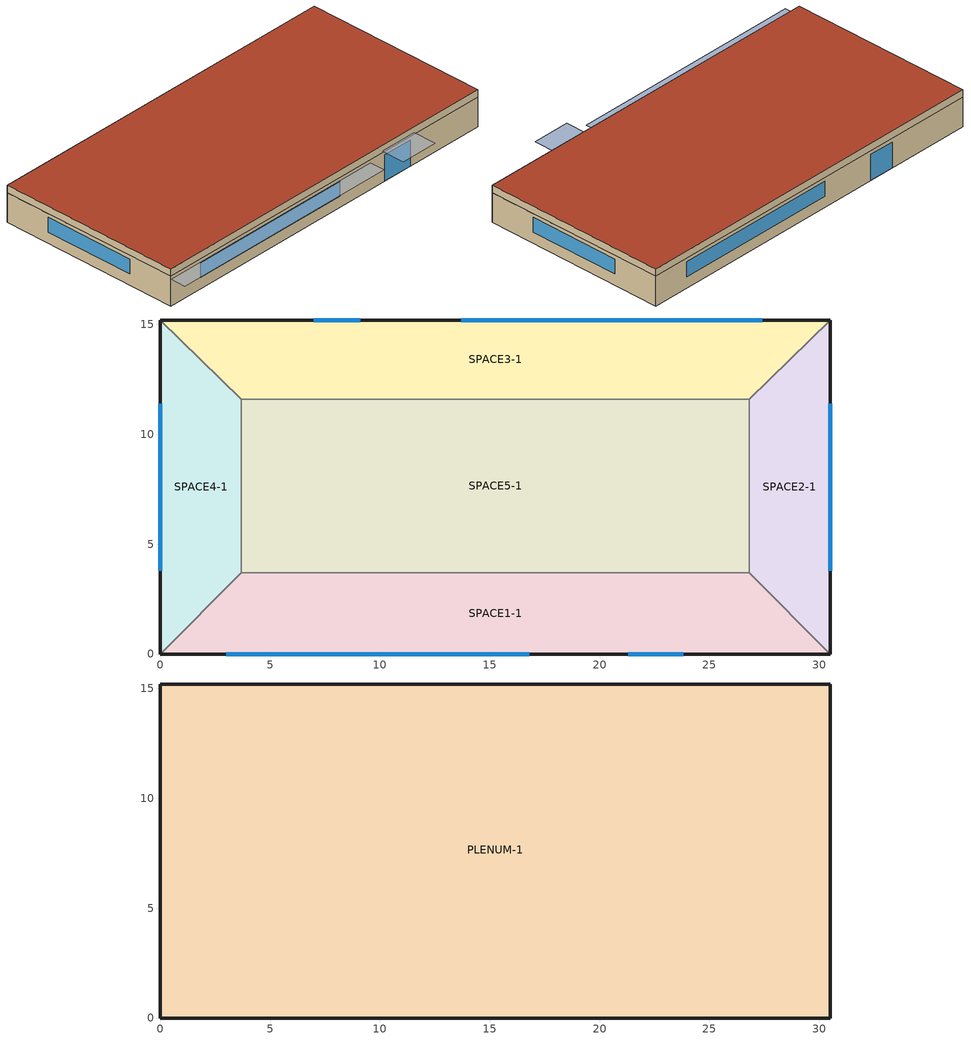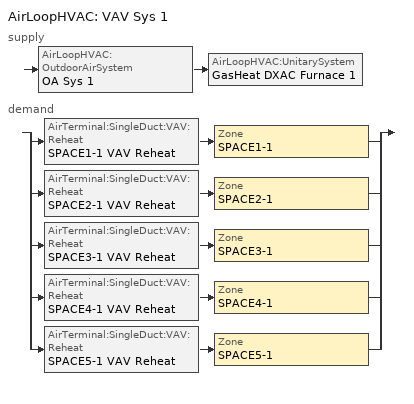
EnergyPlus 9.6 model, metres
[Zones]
SPACE1-1
 floor ground (FLOOR-SLAB-1): 26.8,3.7 30.5,0 0,0 3.7,3.7 z0
 wall outside (WALL-1): 0,0 30.5,0 z0:2.4
 wall to SPACE2-1 (INT-WALL-1): 30.5,0 26.8,3.7 z0:2.4
 wall to SPACE4-1 (INT-WALL-1): 3.7,3.7 0,0 z0:2.4
 wall to SPACE5-1 (INT-WALL-1): 26.8,3.7 3.7,3.7 z0:2.4
 window (Dbl Clr 3mm/13mm Air): 3,0 16.8,0 z0.9:2.1
 window (Sgl Grey 3mm): 21.3,0 23.8,0 z0:2.1
SPACE2-1
 floor ground (FLOOR-SLAB-1): 26.8,11.6 30.5,15.2 30.5,0 26.8,3.7 z0
 wall outside (WALL-1): 30.5,0 30.5,15.2 z0:2.4
 wall to SPACE3-1 (INT-WALL-1): 30.5,15.2 26.8,11.6 z0:2.4
 wall to SPACE5-1 (INT-WALL-1): 26.8,11.6 26.8,3.7 z0:2.4
 window (Dbl Clr 3mm/13mm Air): 30.5,3.8 30.5,11.4 z0.9:2.1
SPACE3-1
 floor ground (FLOOR-SLAB-1): 26.8,11.6 3.7,11.6 0,15.2 30.5,15.2 z0
 wall outside (WALL-1): 30.5,15.2 0,15.2 z0:2.4
 wall to SPACE4-1 (INT-WALL-1): 0,15.2 3.7,11.6 z0:2.4
 wall to SPACE5-1 (INT-WALL-1): 3.7,11.6 26.8,11.6 z0:2.4
 window (Dbl Clr 3mm/13mm Air): 27.4,15.2 13.7,15.2 z0.9:2.1
 window (Sgl Grey 3mm): 9.1,15.2 7,15.2 z0:2.1
SPACE4-1
 floor ground (FLOOR-SLAB-1): 3.7,3.7 0,0 0,15.2 3.7,11.6 z0
 wall outside (WALL-1): 0,15.2 0,0 z0:2.4
 wall to SPACE5-1 (INT-WALL-1): 3.7,3.7 3.7,11.6 z0:2.4
 window (Dbl Clr 3mm/13mm Air): 0,11.4 0,3.8 z0.9:2.1
SPACE5-1
 floor ground (FLOOR-SLAB-1): 26.8,11.6 26.8,3.7 3.7,3.7 3.7,11.6 z0
PLENUM-1
 floor to SPACE1-1 (CLNG-1): 26.8,3.7 30.5,0 0,0 3.7,3.7 z2.4
 floor to SPACE2-1 (CLNG-1): 26.8,11.6 30.5,15.2 30.5,0 26.8,3.7 z2.4
 floor to SPACE3-1 (CLNG-1): 26.8,11.6 3.7,11.6 0,15.2 30.5,15.2 z2.4
 floor to SPACE4-1 (CLNG-1): 3.7,3.7 0,0 0,15.2 3.7,11.6 z2.4
 floor to SPACE5-1 (CLNG-1): 26.8,11.6 26.8,3.7 3.7,3.7 3.7,11.6 z2.4
 wall outside (WALL-1): 0,0 30.5,0 30.5,15.2 0,15.2 0,0 z2.4:3
 roof outside (ROOF-1): 0,15.2 0,0 30.5,0 30.5,15.2 z3
shading: 0,-1.3 0,0 19.8,0 19.8,-1.3 z2.2; 21,-2 21,0 24.1,0 24.1,-2 z2.6
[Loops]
AirLoopHVAC 'VAV Sys 1'
 supply: AirLoopHVAC:OutdoorAirSystem 'OA Sys 1' > AirLoopHVAC:UnitarySystem 'GasHeat DXAC Furnace 1'
 demand: split
  | AirTerminal:SingleDuct:VAV:Reheat 'SPACE1-1 VAV Reheat' > Zone 'SPACE1-1'
  | AirTerminal:SingleDuct:VAV:Reheat 'SPACE2-1 VAV Reheat' > Zone 'SPACE2-1'
  | AirTerminal:SingleDuct:VAV:Reheat 'SPACE3-1 VAV Reheat' > Zone 'SPACE3-1'
  | AirTerminal:SingleDuct:VAV:Reheat 'SPACE4-1 VAV Reheat' > Zone 'SPACE4-1'
  | AirTerminal:SingleDuct:VAV:Reheat 'SPACE5-1 VAV Reheat' > Zone 'SPACE5-1'
[Building]
Building: North Axis {deg}=30; Terrain=City; Loads Convergence Tolerance Value {W}=0.04; Temperature Convergence Tolerance Value {deltaC}=0.4; Solar Distribution=FullExterior; Maximum Number of Warmup Days=25; Minimum Number of Warmup Days=6
[Site:Location]
CHICAGO_IL_USA TMY2-94846: Latitude {deg}=41.78; Longitude {deg}=-87.75; Time Zone {hr}=-6; Elevation {m}=190
[SizingPeriod:DesignDay] Humidity Condition Type=Wetbulb; Barometric Pressure {Pa}=99063; Rain Indicator=No; Snow Indicator=No; Daylight Saving Time Indicator=No; Solar Model Indicator=ASHRAEClearSky
Name | Month | Day of Month | Day Type | Maximum Dry-Bulb Temperature {C} | Daily Dry-Bulb Temperature Range {deltaC} | Wetbulb or DewPoint at Maximum Dry-Bulb {C} | Wind Speed {m/s} | Wind Direction {deg} | Sky Clearness
CHICAGO_IL_USA Annual Heating 99% Design Conditions DB | 1 | 8 | WinterDesignDay | -17.3 | 0 | -17.3 | 4.9 | 270 | 0
CHICAGO Ann Clg .4% Condns WB=>MDB | 7 | 21 | SummerDesignDay | 31.2 | 10.7 | 25.5 | 5.3 | 230 | 1
[Site:GroundTemperature:BuildingSurface]
20.03, 20.03, 20.13, 20.3, 20.43, 20.52, 20.62, 20.77, 20.78, 20.55, 20.44, 20.2
[Material] Thermal Absorptance=0.9
Name | Roughness | Thickness {m} | Conductivity {W/m-K} | Density {kg/m3} | Specific Heat {J/kg-K} | Solar Absorptance | Visible Absorptance
RG01 | Rough | 0.0127 | 1.442 | 881 | 1674 | 0.65 | 0.65
BR01 | VeryRough | 0.0095 | 0.162 | 1121 | 1464 | 0.7 | 0.7
IN46 | VeryRough | 0.0762 | 0.023 | 24 | 1590 | 0.5 | 0.5
WD01 | MediumSmooth | 0.0191 | 0.115 | 513 | 1381 | 0.78 | 0.78
PW03 | MediumSmooth | 0.0127 | 0.115 | 545 | 1213 | 0.78 | 0.78
IN02 | Rough | 0.0901 | 0.043 | 10 | 837 | 0.75 | 0.75
GP01 | MediumSmooth | 0.0127 | 0.16 | 801 | 837 | 0.75 | 0.75
GP02 | MediumSmooth | 0.0159 | 0.16 | 801 | 837 | 0.75 | 0.75
CC03 | MediumRough | 0.1016 | 1.31 | 2243 | 837 | 0.65 | 0.65
[Material:NoMass] Roughness=Rough
Name | Thermal Resistance {m2-K/W} | Thermal Absorptance | Solar Absorptance | Visible Absorptance
CP01 | 0.367 | 0.9 | 0.75 | 0.75
MAT-CLNG-1 | 0.652259 | 0.65 | 0.65 | 0.65
[Material:AirGap]
AL21: Thermal Resistance {m2-K/W}=0.157
[Construction]
ROOF-1: RG01, BR01, IN46, WD01
WALL-1: WD01, PW03, IN02, GP01
CLNG-1: MAT-CLNG-1
FLOOR-SLAB-1: CC03, CP01
INT-WALL-1: GP02, AL21, GP02
Dbl Clr 3mm/13mm Air: CLEAR 3MM, AIR 13MM, CLEAR 3MM
Sgl Grey 3mm: GREY 3MM
[WindowMaterial:Gas]
AIR 13MM: Gas Type=Air; Thickness {m}=0.0127
[WindowMaterial:Glazing] Optical Data Type=SpectralAverage; Thickness {m}=0.003; Infrared Transmittance at Normal Incidence=0; Front Side Infrared Hemispherical Emissivity=0.84; Back Side Infrared Hemispherical Emissivity=0.84; Conductivity {W/m-K}=0.9
Name | Solar Transmittance at Normal Incidence | Front Side Solar Reflectance at Normal Incidence | Back Side Solar Reflectance at Normal Incidence | Visible Transmittance at Normal Incidence | Front Side Visible Reflectance at Normal Incidence | Back Side Visible Reflectance at Normal Incidence
CLEAR 3MM | 0.837 | 0.075 | 0.075 | 0.898 | 0.081 | 0.081
GREY 3MM | 0.626 | 0.061 | 0.061 | 0.611 | 0.061 | 0.061
[Zone] Type=1; Multiplier=1
Name | Ceiling Height {m} | Volume {m3}
PLENUM-1 | 0.6096 | 283.2
SPACE1-1; SPACE3-1 | 2.4384 | 239.247
SPACE2-1; SPACE4-1 | 2.4384 | 103.311
SPACE5-1 | 2.4384 | 447.683
[ZoneInfiltration:DesignFlowRate] Schedule=INFIL-SCH; Design Flow Rate Calculation Method=flow/zone; Constant Term Coefficient=0; Temperature Term Coefficient=0; Velocity Term Coefficient=0.2237; Velocity Squared Term Coefficient=0
Name | Zone or ZoneList | Design Flow Rate {m3/s}
SPACE1-1 Infil 1 | SPACE1-1 | 0.0167
SPACE2-1 Infil 1 | SPACE2-1 | 0.00717
SPACE3-1 Infil 1 | SPACE3-1 | 0.0167
SPACE4-1 Infil 1 | SPACE4-1 | 0.00717
SPACE5-1 Infil 1 | SPACE5-1 | 0.031089
[People] Number of People Schedule=OCCUPY-1; Number of People Calculation Method=people; Fraction Radiant=0.3; Sensible Heat Fraction=AutoCalculate; Activity Level Schedule=ActSchd
Name | Zone or ZoneList | Number of People
SPACE1-1 People 1 | SPACE1-1 | 11
SPACE2-1 People 1 | SPACE2-1 | 5
SPACE3-1 People 1 | SPACE3-1 | 11
SPACE4-1 People 1 | SPACE4-1 | 5
SPACE5-1 People 1 | SPACE5-1 | 20
[Lights] Schedule=LIGHTS-1; Design Level Calculation Method=LightingLevel; Return Air Fraction=0.2; Fraction Radiant=0.59; Fraction Visible=0.2; Fraction Replaceable=0
Name | Zone or ZoneList | Lighting Level {W}
SPACE1-1 Lights 1 | SPACE1-1 | 1584
SPACE2-1 Lights 1 | SPACE2-1 | 684
SPACE3-1 Lights 1 | SPACE3-1 | 1584
SPACE4-1 Lights 1 | SPACE4-1 | 684
SPACE5-1 Lights 1 | SPACE5-1 | 2964
[ElectricEquipment] Schedule=EQUIP-1; Design Level Calculation Method=EquipmentLevel; Fraction Latent=0; Fraction Radiant=0.3; Fraction Lost=0
Name | Zone or ZoneList | Design Level {W}
SPACE1-1 ElecEq 1 | SPACE1-1 | 1056
SPACE2-1 ElecEq 1 | SPACE2-1 | 456
SPACE3-1 ElecEq 1 | SPACE3-1 | 1056
SPACE4-1 ElecEq 1 | SPACE4-1 | 456
SPACE5-1 ElecEq 1 | SPACE5-1 | 1976
[Sizing:Zone] Zone Cooling Design Supply Air Temperature Input Method=SupplyAirTemperature; Zone Cooling Design Supply Air Temperature {C}=16; Zone Heating Design Supply Air Temperature Input Method=SupplyAirTemperature; Zone Heating Design Supply Air Temperature {C}=50; Zone Cooling Design Supply Air Humidity Ratio {kgWater/kgDryAir}=0.009; Zone Heating Design Supply Air Humidity Ratio {kgWater/kgDryAir}=0.004; Design Specification Outdoor Air Object=ZoneMinOARequirements; Zone Heating Sizing Factor=0; Zone Cooling Sizing Factor=0; Cooling Design Air Flow Method=DesignDay; Cooling Design Air Flow Rate {m3/s}=0; Heating Design Air Flow Method=DesignDay; Heating Design Air Flow Rate {m3/s}=0; Account for Dedicated Outdoor Air System=No; Dedicated Outdoor Air System Control Strategy=NeutralSupplyAir; Dedicated Outdoor Air Low Setpoint Temperature for Design {C}=autosize; Dedicated Outdoor Air High Setpoint Temperature for Design {C}=autosize
SPACE1-1; SPACE2-1; SPACE3-1; SPACE4-1; SPACE5-1
[Sizing:System]
VAV Sys 1: Type of Load to Size On=sensible; Design Outdoor Air Flow Rate {m3/s}=autosize; Central Heating Maximum System Air Flow Ratio=0.3; Preheat Design Temperature {C}=7; Preheat Design Humidity Ratio {kgWater/kgDryAir}=0.008; Precool Design Temperature {C}=11; Precool Design Humidity Ratio {kgWater/kgDryAir}=0.008; Central Cooling Design Supply Air Temperature {C}=16; Central Heating Design Supply Air Temperature {C}=18; Type of Zone Sum to Use=noncoincident; 100% Outdoor Air in Cooling=no; 100% Outdoor Air in Heating=no; Central Cooling Design Supply Air Humidity Ratio {kgWater/kgDryAir}=0.009; Central Heating Design Supply Air Humidity Ratio {kgWater/kgDryAir}=0.009; Cooling Supply Air Flow Rate Method=DesignDay; Cooling Supply Air Flow Rate {m3/s}=0; Heating Supply Air Flow Rate Method=DesignDay; Heating Supply Air Flow Rate {m3/s}=0; Zone Maximum Outdoor Air Fraction=1; Cooling Design Capacity Method=CoolingDesignCapacity; Cooling Design Capacity {W}=autosize; Heating Design Capacity Method=HeatingDesignCapacity; Heating Design Capacity {W}=autosize; Central Cooling Capacity Control Method=VAV
[ZoneControl:Thermostat] Control Type Schedule=Zone Control Type Sched; Control 1=CoolingSetPoint; Control 2=HeatingSetpoint; Control 3=DualSetPoint
Name | Zone or ZoneList
SPACE1-1 Control | SPACE1-1
SPACE2-1 Control | SPACE2-1
SPACE3-1 Control | SPACE3-1
SPACE4-1 Control | SPACE4-1
SPACE5-1 Control | SPACE5-1
[ThermostatSetpoint:SingleHeating]
HeatingSetpoint: Setpoint Temperature Schedule=Htg-SetP-Sch
[ThermostatSetpoint:SingleCooling]
CoolingSetpoint: Setpoint Temperature Schedule=Clg-SetP-Sch
[ThermostatSetpoint:DualSetpoint]
DualSetPoint: Heating Setpoint Temperature Schedule=Htg-SetP-Sch; Cooling Setpoint Temperature Schedule=Clg-SetP-Sch
[Zone equipment]
SPACE1-1: SPACE1-1 VAV Reheat
SPACE2-1: SPACE2-1 VAV Reheat
SPACE3-1: SPACE3-1 VAV Reheat
SPACE4-1: SPACE4-1 VAV Reheat
SPACE5-1: SPACE5-1 VAV Reheat
[AirTerminal:SingleDuct:VAV:Reheat] Availability Schedule=ReheatCoilAvailSched; Maximum Air Flow Rate {m3/s}=autosize; Zone Minimum Air Flow Input Method=Constant; Constant Minimum Air Flow Fraction=0.1; Maximum Hot Water or Steam Flow Rate {m3/s}=0; Minimum Hot Water or Steam Flow Rate {m3/s}=0; Convergence Tolerance=0.001; Damper Heating Action=ReverseWithLimits; Maximum Flow per Zone Floor Area During Reheat {m3/s-m2}=0.002032; Design Specification Outdoor Air Object=ZoneMinOARequirements
Name | Reheat Coil | Maximum Flow Fraction During Reheat
SPACE1-1 VAV Reheat | SPACE1-1 Zone Coil | AutoCalculate
SPACE2-1 VAV Reheat | SPACE2-1 Zone Coil
SPACE3-1 VAV Reheat | SPACE3-1 Zone Coil
SPACE4-1 VAV Reheat | SPACE4-1 Zone Coil
SPACE5-1 VAV Reheat | SPACE5-1 Zone Coil
[DesignSpecification:OutdoorAir]
ZoneMinOARequirements: Outdoor Air Method=Sum; Outdoor Air Flow per Person {m3/s-person}=0.00472; Outdoor Air Flow per Zone Floor Area {m3/s-m2}=0.001; Outdoor Air Schedule=Min OARequirements Sched
[Coil:Heating:Fuel] Availability Schedule=ReheatCoilAvailSched; Fuel Type=NaturalGas; Burner Efficiency=0.8
Name | Nominal Capacity {W}
SPACE1-1 Zone Coil; SPACE2-1 Zone Coil; SPACE3-1 Zone Coil; SPACE4-1 Zone Coil; SPACE5-1 Zone Coil; Main heating Coil 1 | autosize
Humidistat Reheat Coil 1 | 32000
[AirLoopHVAC:ReturnPlenum]
Return-Plenum-1: Zone=PLENUM-1
[AirLoopHVAC]
VAV Sys 1: Design Supply Air Flow Rate {m3/s}=autosize
[AvailabilityManager:Scheduled]
VAV Sys 1 Avail: Schedule=FanAvailSched
[AirLoopHVAC:UnitarySystem]
GasHeat DXAC Furnace 1: Control Type=Setpoint; Dehumidification Control Type=CoolReheat; Availability Schedule=ReheatCoilAvailSched; Supply Fan=Supply Fan 1; Fan Placement=BlowThrough; Heating Coil=Main Heating Coil 1; Cooling Coil=Main Cooling Coil 1; Supplemental Heating Coil=Humidistat Reheat Coil 1; Cooling Supply Air Flow Rate Method=SupplyAirFlowRate; Cooling Supply Air Flow Rate {m3/s}=autosize; Heating Supply Air Flow Rate Method=SupplyAirFlowRate; Heating Supply Air Flow Rate {m3/s}=autosize; No Load Supply Air Flow Rate Method=SupplyAirFlowRate; No Load Supply Air Flow Rate {m3/s}=autosize; Maximum Supply Air Temperature {C}=80
[SetpointManager:Scheduled]
Name | Control Variable | Schedule | Setpoint Node or NodeList
Supply Air Hum Rate Manager 1 | MaximumHumidityRatio | Supply Air Hum Rate Schedule | VAV Sys 1 Outlet Node
Supply Air Hum Rate Manager 2 | MaximumHumidityRatio | Supply Air Hum Rate Schedule | Main Heating Coil 1 Inlet Node
Supply Air Temp Manager 1 | Temperature | Seasonal Reset Supply Air Temp Sch | Supply Air Temp Nodes 1
[Coil:Cooling:DX]
Main Cooling Coil 1: Performance Object=Main Cooling Coil 1 Performance
[Coil:Cooling:DX:CurveFit:Performance]
Main Cooling Coil 1 Performance: Crankcase Heater Capacity {W}=0; Maximum Outdoor Dry-Bulb Temperature for Crankcase Heater Operation {C}=10; Capacity Control Method=Continuous; Compressor Fuel Type=Electricity; Base Operating Mode=Main Cooling Coil 1 Operating Mode
[Coil:Cooling:DX:CurveFit:OperatingMode]
Main Cooling Coil 1 Operating Mode: Rated Gross Total Cooling Capacity {W}=AUTOSIZE; Rated Evaporator Air Flow Rate {m3/s}=AUTOSIZE; Ratio of Initial Moisture Evaporation Rate and Steady State Latent Capacity=0; Nominal Time for Condensate Removal to Begin {s}=0; Condenser Type=AirCooled; Nominal Speed Number=1; Speed 1=Main Cooling Coil 1 Speed 1 Performance
[Coil:Cooling:DX:CurveFit:Speed]
Main Cooling Coil 1 Speed 1 Performance: Gross Total Cooling Capacity Fraction=1; Evaporator Air Flow Rate Fraction=1; Condenser Air Flow Rate Fraction=1; Gross Sensible Heat Ratio=0.75; Gross Cooling COP {W/W}=3.86638; Active Fraction of Coil Face Area=1; Total Cooling Capacity Modifier Function of Temperature Curve=HPCoolingCAPFTemp4; Total Cooling Capacity Modifier Function of Air Flow Fraction Curve=HPACFFF; Energy Input Ratio Modifier Function of Temperature Curve=HPCoolingEIRFTemp4; Energy Input Ratio Modifier Function of Air Flow Fraction Curve=HPACFFF; Part Load Fraction Correlation Curve=HPACCOOLPLFFPLR
[WaterHeater:Mixed]
WaterHeatingCoilTank: Tank Volume {m3}=0.785; Setpoint Temperature Schedule=Hot Water Setpoint Temp Schedule; Deadband Temperature Difference {deltaC}=2; Maximum Temperature Limit {C}=82.2222; Heater Control Type=CYCLE; Heater Maximum Capacity {W}=4500; Heater Minimum Capacity {W}=0; Heater Fuel Type=ELECTRICITY; Heater Thermal Efficiency=1; Off Cycle Parasitic Fuel Consumption Rate {W}=10; Off Cycle Parasitic Fuel Type=ELECTRICITY; Off Cycle Parasitic Heat Fraction to Tank=0; On Cycle Parasitic Fuel Consumption Rate {W}=30; On Cycle Parasitic Fuel Type=ELECTRICITY; On Cycle Parasitic Heat Fraction to Tank=0; Ambient Temperature Indicator=ZONE; Ambient Temperature Zone=SPACE5-1; Off Cycle Loss Coefficient to Ambient Temperature {W/K}=2; Off Cycle Loss Fraction to Zone=1; On Cycle Loss Coefficient to Ambient Temperature {W/K}=2; On Cycle Loss Fraction to Zone=1; Peak Use Flow Rate {m3/s}=0.1; Use Flow Rate Fraction Schedule=Hot Water Demand Schedule; Source Side Effectiveness=0.95
[Coil:WaterHeating:Desuperheater]
WaterHeatingCoil: Availability Schedule=DesuperheaterSched; Setpoint Temperature Schedule=DesuperheaterTempSch; Dead Band Temperature Difference {deltaC}=4; Rated Heat Reclaim Recovery Efficiency=0.25; Rated Inlet Water Temperature {C}=50; Rated Outdoor Air Temperature {C}=35; Maximum Inlet Water Temperature for Heat Reclaim {C}=50; Heat Reclaim Efficiency Function of Temperature Curve=HEffFTemp; Tank=WaterHeatingCoilTank; Heating Source=Main Cooling Coil 1; Water Flow Rate {m3/s}=0.0001; Water Pump Power {W}=25; Fraction of Pump Heat to Water=0.2; On-Cycle Parasitic Electric Load {W}=10; Off-Cycle Parasitic Electric Load {W}=10
[Fan:VariableVolume]
Supply Fan 1: Availability Schedule=FanAvailSched; Fan Total Efficiency=0.7; Pressure Rise {Pa}=600; Maximum Flow Rate {m3/s}=autosize; Fan Power Minimum Flow Rate Input Method=Fraction; Fan Power Minimum Flow Fraction=0.25; Motor Efficiency=0.9; Motor In Airstream Fraction=1; Fan Power Coefficient 1=0.00153024; Fan Power Coefficient 2=0.00520806; Fan Power Coefficient 3=1.10862; Fan Power Coefficient 4=-0.116356; Fan Power Coefficient 5=0
[Controller:OutdoorAir]
OA Controller 1: Minimum Outdoor Air Flow Rate {m3/s}=autosize; Maximum Outdoor Air Flow Rate {m3/s}=autosize; Economizer Control Type=FixedDryBulb; Economizer Control Action Type=ModulateFlow; Economizer Maximum Limit Dry-Bulb Temperature {C}=19; Economizer Minimum Limit Dry-Bulb Temperature {C}=4; Lockout Type=NoLockout; Minimum Limit Type=FixedMinimum; Minimum Outdoor Air Schedule=Min OA Sched
[Schedule:Compact]
OCCUPY-1: Through: 12/31, For: WeekDays SummerDesignDay CustomDay1 CustomDay2, Until: 8:00, 0, Until: 11:00, 1, Until: 12:00, 0.8, Until: 13:00, 0.4, Until: 14:00, 0.8, Until: 18:00, 1, Until: 19:00, 0.5, Until: 21:00, 0.1, Until: 24:00, 0, For: Weekends WinterDesignDay Holiday, Until: 24:00, 0
LIGHTS-1: Through: 12/31, For: WeekDays SummerDesignDay CustomDay1 CustomDay2, Until: 8:00, 0.05, Until: 9:00, 0.9, Until: 10:00, 0.95, Until: 11:00, 1, Until: 12:00, 0.95, Until: 13:00, 0.8, Until: 14:00, 0.9, Until: 18:00, 1, Until: 19:00, 0.6, Until: 21:00, 0.2, Until: 24:00, 0.05, For: Weekends WinterDesignDay Holiday, Until: 24:00, 0.05
EQUIP-1: Through: 12/31, For: WeekDays SummerDesignDay CustomDay1 CustomDay2, Until: 8:00, 0.02, Until: 9:00, 0.4, Until: 14:00, 0.9, Until: 15:00, 0.8, Until: 16:00, 0.7, Until: 18:00, 0.5, Until: 20:00, 0.3, Until: 24:00, 0.02, For: Weekends WinterDesignDay Holiday, Until: 24:00, 0.2
INFIL-SCH: Through: 3/31, For: AllDays, Until: 24:00, 1, Through: 10/31, For: AllDays, Until: 24:00, 1, Through: 12/31, For: AllDays, Until: 24:00, 1
ActSchd: Through: 12/31, For: AllDays, Until: 24:00, 117.24
Htg-SetP-Sch: Through: 12/31, For: SummerDesignDay, Until: 24:00, 12.8, For: WinterDesignDay, Until: 24:00, 21.1, For: WeekDays, Until: 7:00, 12.8, Until: 18:00, 21.1, Until: 24:00, 12.8, For: WeekEnds Holiday, Until: 7:00, 12.8, Until: 13:00, 21.1, Until: 24:00, 12.8, For: AllOtherDays, Until: 7:00, 12.8, Until: 18:00, 21.1, Until: 24:00, 12.8
Clg-SetP-Sch: Through: 12/31, For: SummerDesignDay, Until: 24:00, 23.9, For: WinterDesignDay, Until: 24:00, 40, For: WeekDays, Until: 7:00, 40, Until: 18:00, 23.9, Until: 24:00, 40, For: WeekEnds Holiday, Until: 7:00, 40, Until: 13:00, 23.9, Until: 24:00, 32.2, For: AllOtherDays, Until: 7:00, 40, Until: 18:00, 23.9, Until: 24:00, 40
Zone Control Type Sched: Through: 12/31, For: SummerDesignDay, Until: 24:00, 2, For: WinterDesignDay, Until: 24:00, 1, For: AllOtherDays, Until: 24:00, 4
Min OA Sched: Through: 12/31, For: Weekdays, Until: 6:00, 0.3, Until: 18:00, 1, Until: 24:00, 0.3, For: SummerDesignDay, Until: 24:00, 1, For: WinterDesignDay, Until: 24:00, 1, For: AllOtherDays, Until: 24:00, 0.3
FanAvailSched; ReheatCoilAvailSched: Through: 3/31, For: AllDays, Until: 24:00, 1, Through: 9/30, For: WeekDays, Until: 7:00, 0, Until: 17:00, 1, Until: 24:00, 0, For: SummerDesignDay WinterDesignDay, Until: 24:00, 1, For: AllOtherDays, Until: 24:00, 0, Through: 12/31, For: AllDays, Until: 24:00, 1
Seasonal Reset Supply Air Temp Sch: Through: 3/31, For: AllDays, Until: 24:00, 17, Through: 9/30, For: AllDays, Until: 24:00, 12, Through: 12/31, For: AllDays, Until: 24:00, 17
Min OARequirements Sched: Through: 12/31, For: Weekdays SummerDesignDay WinterDesignDay, Until: 24:00, 1, For: AllOtherDays, Until: 24:00, 0.25
DesuperheaterSched: Through: 12/31, For: AllDays, Until: 24:00, 1
DesuperheaterTempSch: Through: 12/31, For: AllDays, Until: 24:00, 60
Hot Water Setpoint Temp Schedule: Through: 12/31, For: AllDays, Until: 24:00, 40
Hot Water Demand Schedule: THROUGH: 12/31, FOR: AllDays, UNTIL: 6:00, 0, UNTIL: 7:00, 0.003, UNTIL: 13:00, 0, UNTIL: 13:10, 0.002, UNTIL: 18:00, 0, UNTIL: 18:30, 0.005, UNTIL: 24:00, 0
[Curve:Biquadratic] Input Unit Type for X=Temperature; Input Unit Type for Y=Temperature; Output Unit Type=Dimensionless
Name | Coefficient1 Constant | Coefficient2 x | Coefficient3 x**2 | Coefficient4 y | Coefficient5 y**2 | Coefficient6 x*y | Minimum Value of x | Maximum Value of x | Minimum Value of y | Maximum Value of y | Minimum Curve Output | Maximum Curve Output
HPCoolingEIRFTemp4 | 0.000151402 | 0.0655063 | -0.00203708 | 0.0067823 | 0.00040872 | -0.00035523 | 13.89 | 22.22 | 12.78 | 51.67 | 0.5141 | 1.7044
HPCoolingCAPFTemp4 | 1.35442 | -0.0493403 | 0.00226498 | 0.000851773 | -4.26316e-05 | -0.000336452 | 13.89 | 22.22 | 12.78 | 51.67 | 0.7923 | 1.2736
HEffFTemp | 1 | 0 | 0 | 0 | 0 | 0 | 50 | 80 | 20 | 45
[Curve:Cubic]
HPACFFF: Coefficient1 Constant=1; Coefficient2 x=0; Coefficient3 x**2=0; Coefficient4 x**3=0; Minimum Value of x=0.5; Maximum Value of x=1.5
[Curve:Quadratic]
HPACCOOLPLFFPLR: Coefficient1 Constant=1; Coefficient2 x=0; Coefficient3 x**2=0; Minimum Value of x=0.5; Maximum Value of x=1.5
[Schedule:Constant]
Supply Air Hum Rate Schedule: 0.006
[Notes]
5Zone_Unitary_VSDesuperheatWaterHeater.idf
Basic file description:  1 story building divided into 4 exterior and one interior conditioned zones and return plenum.
Highlights:              packaged VAV system with unitary system, desuperheat from DX cooling coil used to augment water heater.
file derived from 5ZoneAutoDXVAV.idf and similar to 5Zone_Unitary_VSDesuperheater.idf
Simulation Location/Run: CHICAGO_IL_USA TMY2-94846, 2 design days, 2 run periods,
Run Control executes the run periods using the weather file
Location:                Chicago, IL
Design Days:             CHICAGO_IL_USA Annual Heating 99% Design Conditions DB, MaxDB= -17.3°C
CHICAGO_IL_USA Annual Cooling 1% Design Conditions, MaxDB=  31.5°C MCWB=  23.0°C
Run Period (Weather File): Winter 1/14, Summer 7/7, CHICAGO_IL_USA TMY2-94846
Run Control:             Zone and System sizing with weather file run control (no design days run)
Building: Single floor rectangular building 100 ft x 50 ft. 5 zones - 4 exterior, 1 interior, zone height 8 feet.
Exterior zone depth is 12 feet. There is a 2 foot high return plenum: the overall building height is
10 feet. There are windows on all 4 facades; the south and north facades have glass doors.
The south facing glass is shaded by overhangs. The walls are woodshingle over plywood, R11 insulation,
and gypboard. The roof is a gravel built up roof with R-3 mineral board insulation and plywood sheathing.
The windows are of various single and double pane construction with 3mm and 6mm glass and either 6mm or
13mm argon or air gap.  The window to wall ratio is approximately 0.29.
The south wall and door have overhangs.
The building is oriented 30 degrees east of north.
Floor Area:        463.6 m2 (5000 ft2)
Number of Stories: 1
Zone Description Details:
Internal gains description:     lighting is 1.5 watts/ft2, office equip is 1.0 watts/ft2. There is 1 occupant
per 100 ft2 of floor area. The infiltration is 0.25 air changes per hour.
Interzone Surfaces:             6 interzone surfaces (see diagram)
Internal Mass:                  None
Windows:                        4 ea.: 1) Double pane clear, 3mm glass, 13mm air gap
2) Double pane clear, 3mm glass, 13mm argon gap
3) Double pane clear, 6mm glass, 6mm air gap
4) Double pane lowE,  6mm lowE glass outside, 6mm air gap, 6mm clear glass
Doors:                          2 ea.:    Single pane grey,  3mm glass
Detached Shading:               None
Daylight:                       None
Natural Ventilation:            None
Compact Schedules:              Yes
HVAC:                           the system is a packaged VAV (DX cooling coil and gas heating coils).
The input is fully autosized. The input uses Coil:Cooling:DX:VariableSpeed but with just one speed level.
There is a supplemental heating coil for humidity
The DX cooling coil is connected to the service water heating water heater using Coil:WaterHeating:Desuperheater
Terminal units are set to provide a minimum amount of outdoor air based
on occupancy and floor area.
Zonal Equipment:                AirTerminal:SingleDuct:VAV:Reheat
Central Air Handling Equipment: Yes, AirLoopHVAC:UnitarySystem, AirLoopHVAC:OutdoorAirSystem
System Equipment Autosize:      Yes
Purchased Cooling:              None
Purchased Heating:              None
Coils:                          Coil:Cooling:DX:VariableSpeed, Coil:Heating:Fuel,  Coil:WaterHeating:Desuperheater
Pumps:                          None
Boilers:                        None
Chillers:                       None
Standard Reports:               None
Timestep or Hourly Variables:   Hourly
Time bins Report:               None
HTML Report:                    None
Environmental Emissions:        None
Utility Tariffs:                None
